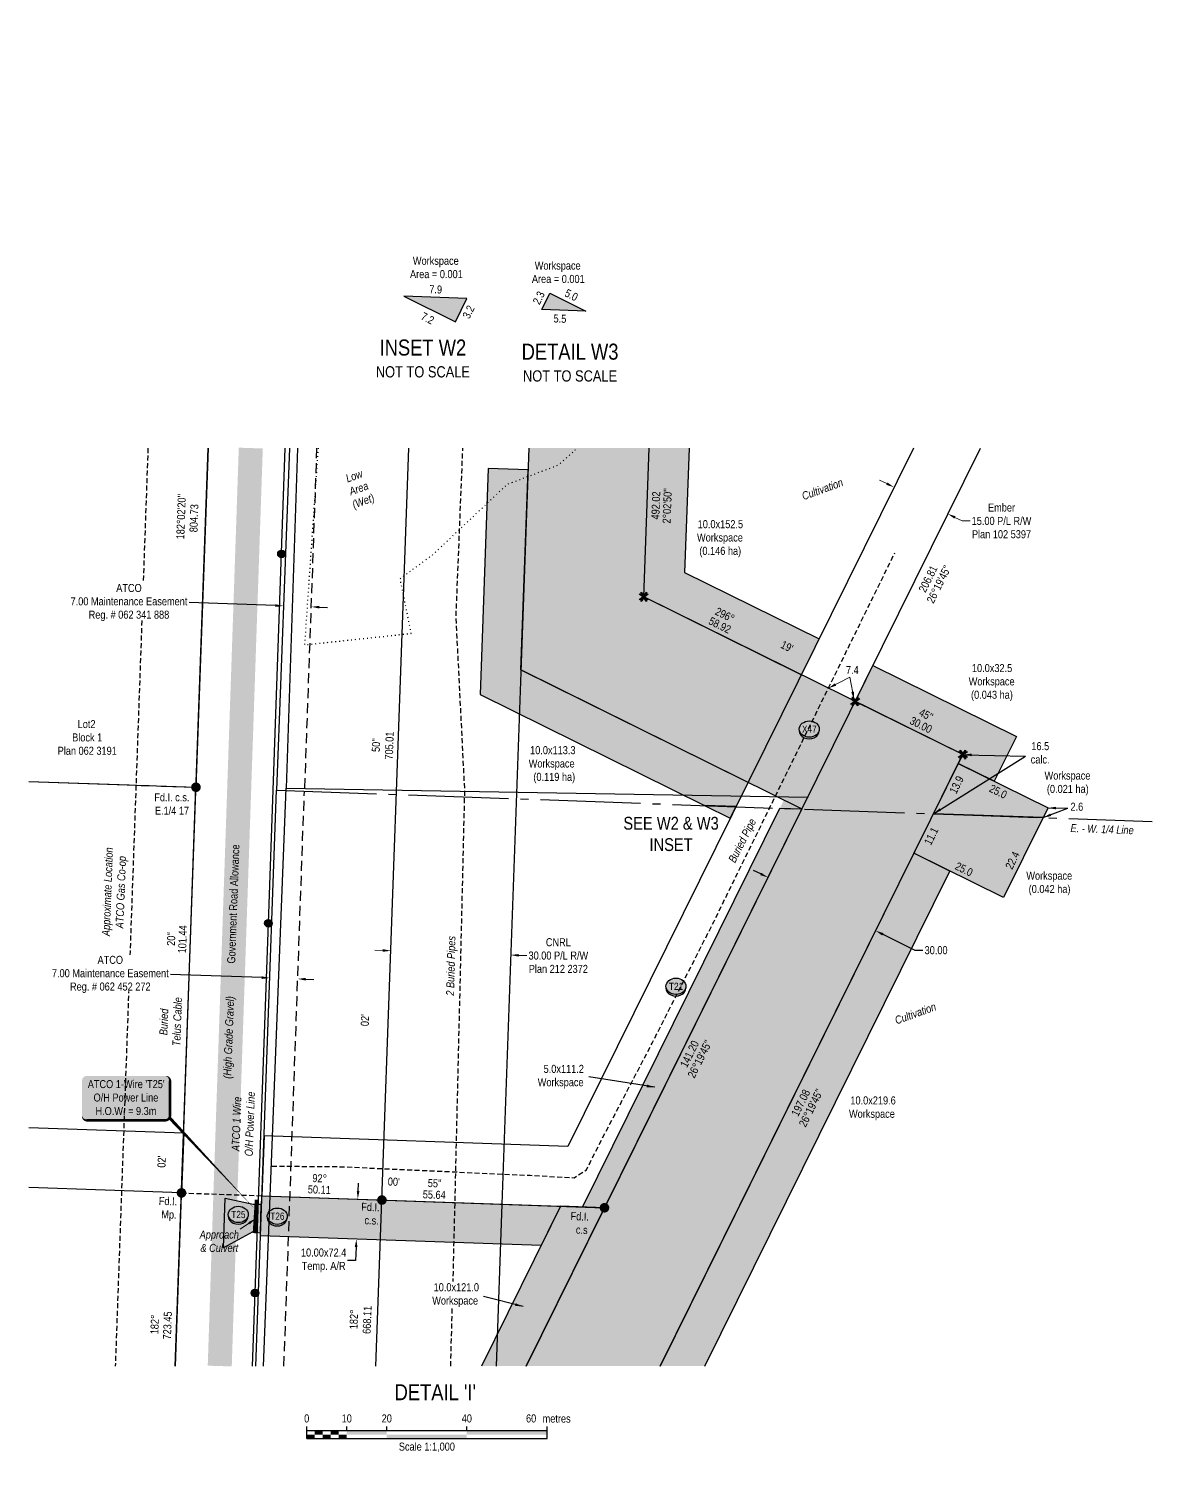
# Model space of a CAD drawing. Extents: x 338216 to 346362, y 6125251 to 6136161.
# Drawn here: x 338216 to 339618, y 6131827 to 6133635 of the extents above; entities that cross this region are included whole.
import ezdxf
from ezdxf.enums import TextEntityAlignment as Align

# ---------------------------------------------------------------- set-up
doc = ezdxf.new("R2010")
doc.units = 0
doc.header["$LTSCALE"] = 5
doc.header["$PDSIZE"] = 0.5
for name, pattern in [('foc-FLOWLINE', [3.75, 2.5, -1.25]), ('foc-QUARTERLINE', [33, 25, -3, 2, -3]), ('foc-TIELINE', [1.875, 1.25, -0.625]), ('foc-TOPO', [1, 0.2, -0.8]), ('POWERLINE5', [7.8, 2.4, -0.6, 0.6, -0.6, 0.6, -0.6, 2.4]), ('UG_PIPE', [1.875, 1.25, -0.625])]:
    doc.linetypes.add(name, pattern=pattern)
doc.layers.get('Defpoints').update_dxf_attribs({"color": 9})
for name, color, linetype in [('AS-FENCE', 48, 'foc-FENCE'), ('AS-PIPE-UG', 44, 'UG_PIPE'), ('AS-PIPE-UG-T', 44, 'Continuous'), ('AS-POWER', 104, 'foc-POWER'), ('AS-POWER-EXISTING', 72, 'POWERLINE5'), ('AS-POWER-EXISTING-PP', 72, 'Continuous'), ('AS-POWER-T', 104, 'Continuous'), ('AS-ROADS', 254, 'Continuous'), ('AS-TELUS', 224, 'foc-TEL'), ('C-RW', 13, 'Continuous'), ('DETAIL-T', 7, 'Continuous'), ('F-EZE', 190, 'foc-FLOWLINE'), ('F-RW', 190, 'Continuous'), ('F-WS-S', 190, 'Continuous'), ('L-BD', 7, 'Continuous'), ('L-BD1', 253, 'Continuous'), ('L-MON', 1, 'Continuous'), ('L-QSEC', 8, 'foc-QUARTERLINE'), ('L-ROAD-T', 7, 'Continuous'), ('L-SEC', 7, 'Continuous'), ('L-SECQ', 8, 'foc-QUARTERLINE'), ('L-TIE', 7, 'foc-TIELINE'), ('L-TITLEDB', 4, 'Continuous'), ('P-CROSSINGS', 250, 'Continuous'), ('P-PROPOSED', 10, 'Continuous'), ('P-PROPOSED-H', 21, 'Continuous'), ('P-TEMP-BLUE', 146, 'Continuous'), ('P-TEMP-BLUE-T', 146, 'Continuous'), ('P-TXT', 4, 'Continuous'), ('T-LOW-AREA', 48, 'foc-TOPO')]:
    doc.layers.add(name, color=color, linetype=linetype)
for name, color, linetype, lineweight in [('AS-GENERAL', 48, 'Continuous', 18), ('C-RW-T', 13, 'Continuous', 9), ('F-RW-T', 190, 'Continuous', 9), ('T-TEXT', 48, 'Continuous', 18), ('T-TIE-T', 201, 'Continuous', 18)]:
    doc.layers.add(name, color=color, linetype=linetype, lineweight=lineweight)
doc.layers.add('P-TEMP-BLUE-H', color=7, linetype='Continuous', true_color=0x99e6ff)
doc.styles.add('80', font='ARIALN.TTF', dxfattribs={"height": 10})
doc.styles.add('80CG', font='ARIALN.TTF', dxfattribs={"height": 10})
doc.styles.add('80L', font='ARIALN.TTF', dxfattribs={"height": 10})
doc.styles.add('80LS', font='ARIALNI.TTF', dxfattribs={"height": 10})
doc.styles.add('Crossing', font='ARIALN.TTF', dxfattribs={"height": 10})
doc.styles.add('foc-LtypeFont', font='ARIALN.TTF', dxfattribs={"height": 7.35})
doc.styles.add('TXT', font='ARIALN.TTF', dxfattribs={"height": 0.2})
doc.linetypes.add('foc-FENCE', pattern='A,10,-1,["X",foc-LtypeFont,S=0.2,R=0,X=-0.625,Y=-0.75],-1.24', length=12.24)
doc.linetypes.add('foc-POWER', pattern='A,6,-1,["P",foc-LtypeFont,S=0.2,R=0,X=-0.625,Y=-0.75],-1.24,4', length=12.24)
doc.linetypes.add('foc-TEL', pattern='A,2,-1,["T",foc-LtypeFont,S=0.2,R=0,X=-0.425,Y=-0.75],-1.24,8', length=12.24)
doc.dimstyles.new('Compass 5 000', dxfattribs={"dimscale": 5, "dimtxt": 9, "dimasz": 2, "dimexe": 0.2, "dimexo": 0.0625, "dimgap": 0.5, "dimtad": 0, "dimtih": 1, "dimtoh": 1, "dimzin": 0, "dimdsep": 46, "dimtxsty": '80CG', "dimcen": 0.1, "dimse1": 1, "dimse2": 1, "dimclrd": 256, "dimclrt": 256, "dimaunit": 1, "dimadec": 4, "dimazin": 0, "dimtfac": 0.06, "dimtofl": 0, "dimtmove": 0, "dimatfit": 1, "dimfxl": 0.2, "dimtolj": 1, "dimtzin": 0, "dimlwd": -1, "dimarcsym": 0})

# ---------------------------------------------------------------- blocks, each defined once
blk = doc.blocks.new('POWERPOLE')
h = blk.add_hatch(color=255)
edge = h.paths.add_edge_path()
edge.add_arc((0, 0), 0.96, 0, 360)
at = {"linetype": 'Continuous'}
for p, q in [((0.68, -0.68), (-0.68, 0.68)), ((-0.68, -0.68), (0.68, 0.68))]:
    blk.add_line(p, q, dxfattribs=at)
blk.add_circle((0, 0), 0.96, dxfattribs=at)
blk = doc.blocks.new('*D281')
at = {"layer": 'Defpoints', "color": 0, "transparency": 16777216}
for p in [(339363.1, 6133029.5), (339269.5, 6133009.4), (339336.7, 6132976.1)]:
    blk.add_point(p, dxfattribs=at)
at = {"layer": 'F-RW-T', "transparency": 16777216}
for p, q in [((339287, 6133067.3), (339278, 6133071.7)), ((339372.1, 6133025.1), (339381.1, 6133020.7)), ((339381.1, 6133020.7), (339391.1, 6133020.7))]:
    blk.add_line(p, q, dxfattribs=at)
for points in [[(339287.7, 6133068.8), (339286.2, 6133065.8), (339295.9, 6133062.8)], [(339372.8, 6133026.6), (339371.4, 6133023.6), (339363.1, 6133029.5)]]:
    blk.add_solid(points, dxfattribs=at)
at = {"layer": 'F-RW-T', "transparency": 16777216, "insert": (339430.2, 6133020.7), "char_height": 10, "attachment_point": 5, "style": '80CG'}
blk.add_mtext('\\A1;Ember\\P15.00 P/L R/W\\PPlan 102 5397', dxfattribs=at)
blk = doc.blocks.new('xing2')
h = blk.add_hatch(color=50)
h.dxf.hatch_style = 1
edge = h.paths.add_edge_path()
edge.add_ellipse((0, 0), major_axis=(-12.5, 0), ratio=0.816297, start_angle=0, end_angle=360)
h = blk.add_hatch(color=250)
h.dxf.hatch_style = 1
edge = h.paths.add_edge_path()
edge.add_ellipse((0, -2), major_axis=(-12.5, 0), ratio=0.816297, start_angle=0, end_angle=180)
edge.add_line((12.5, -2), (12.5, 0))
edge.add_ellipse((0, 0), major_axis=(-12.5, 0), ratio=0.816297, start_angle=0, end_angle=180, ccw=False)
edge.add_line((-12.5, 0), (-12.5, -2))
at = {"color": 250}
blk.add_ellipse((0, 0), major_axis=(-12.5, 0), ratio=0.816297, dxfattribs=at)
blk.add_ellipse((0, -2), major_axis=(-12.5, 0), ratio=0.816297, start_param=0, end_param=3.141593, dxfattribs=at)
at = {"color": 250, "style": 'Crossing'}
blk.add_attdef('CROSSING', text='', height=9, dxfattribs=at).set_placement((0.1, 0), align=Align.MIDDLE_CENTER)
at = {"color": 250, "style": 'Crossing', "flags": 1}
for tag, p in [('OWNER', (0.1, -12.5)), ('DESCRIPTION', (0.1, -25.8)), ('LOCATION', (0.1, -39.3)), ('DWG_REF', (0.1, -52.8))]:
    blk.add_attdef(tag, text='', height=9, dxfattribs=at).set_placement(p, align=Align.MIDDLE_CENTER)
blk = doc.blocks.new('*U254')
at = {"color": 0}
for p, q in [((-150, 0), (-150, 15)), ((-150, 10), (150.2, 10)), ((-150, 0), (150.2, 0)), ((-100, 10), (-100, 15)), ((-50, 10), (-50, 15)), ((50, 10), (50, 15)), ((150.2, 0), (150.2, 15))]:
    blk.add_line(p, q, dxfattribs=at)
for points in [[(-150, 5), (-140, 5), (-150, 0), (-140, 0)], [(-140, 10), (-130, 10), (-140, 5), (-130, 5)], [(-130, 5), (-120, 5), (-130, 0), (-120, 0)], [(-120, 10), (-110, 10), (-120, 5), (-110, 5)], [(-110, 5), (-100, 5), (-110, 0), (-100, 0)], [(-100, 10), (-50, 10), (-100, 5), (-50, 5)], [(-50, 5), (50, 5), (-50, 0), (50, 0)], [(50, 10), (150.2, 10), (50, 5), (150.2, 5)]]:
    blk.add_solid(points, dxfattribs=at)
at = {"color": 0, "style": '80'}
blk.add_text('metres', height=10, dxfattribs=at).set_placement((162.2, 20), align=Align.CENTER)
at = {"color": 0, "char_height": 10, "style": '80'}
for s, insert, attachment_point in [('0', (-150, 30.2), 2), ('10', (-100, 30.2), 2), ('20', (-50, 30.2), 2), ('40', (50, 30.2), 2), ('60', (136.7, 30.2), 3), ('Scale 1:1,000', (0.1, -5), 2)]:
    blk.add_mtext(s, dxfattribs=dict(at, insert=insert, attachment_point=attachment_point))
blk = doc.blocks.new('Well_proximity')
h = blk.add_hatch(color=191)
h.dxf.hatch_style = 1
edge = h.paths.add_edge_path()
edge.add_ellipse((0, 0), major_axis=(-12.5, 0), ratio=0.816297, start_angle=0, end_angle=360)
h = blk.add_hatch(color=250)
h.dxf.hatch_style = 1
edge = h.paths.add_edge_path()
edge.add_ellipse((0, -2), major_axis=(-12.5, 0), ratio=0.816297, start_angle=0, end_angle=180)
edge.add_line((12.5, -2), (12.5, 0))
edge.add_ellipse((0, 0), major_axis=(-12.5, 0), ratio=0.816297, start_angle=0, end_angle=180, ccw=False)
edge.add_line((-12.5, 0), (-12.5, -2))
at = {"color": 250}
blk.add_ellipse((0, 0), major_axis=(-12.5, 0), ratio=0.816297, dxfattribs=at)
blk.add_ellipse((0, -2), major_axis=(-12.5, 0), ratio=0.816297, start_param=0, end_param=3.141593, dxfattribs=at)
at = {"color": 250, "style": '80L'}
blk.add_attdef('CROSSING', text='', height=9, dxfattribs=at).set_placement((0.1, 0), align=Align.MIDDLE_CENTER)
blk = doc.blocks.new('*D282')
at = {"layer": 'Defpoints', "color": 0, "transparency": 16777216}
for p in [(338519.8, 6132546), (338554.8, 6132544.8), (338516.4, 6132449.9)]:
    blk.add_point(p, dxfattribs=at)
at = {"layer": 'F-WS-S', "transparency": 16777216}
for p, q in [((338506.4, 6132450.3), (338392.5, 6132454.3)), ((338561.3, 6132448.3), (338571.3, 6132448))]:
    blk.add_line(p, q, dxfattribs=at)
for points in [[(338506.5, 6132451.9), (338506.3, 6132448.6), (338516.4, 6132449.9)], [(338561.4, 6132450), (338561.3, 6132446.6), (338551.4, 6132448.7)]]:
    blk.add_solid(points, dxfattribs=at)
at = {"layer": 'F-WS-S', "transparency": 16777216, "insert": (338317.3, 6132454.3), "char_height": 10, "attachment_point": 5, "style": '80CG', "bg_fill": 3, "box_fill_scale": 1.1, "bg_fill_color": 256, "bg_fill_true_color": 13158600, "bg_fill_transparency": 0}
blk.add_mtext('\\A1;ATCO\\P7.00 Maintenance Easement\\PReg. # 062 452 272', dxfattribs=at)
blk = doc.blocks.new('*D283')
at = {"layer": 'Defpoints', "color": 0, "transparency": 16777216}
for p in [(338533.5, 6132914.6), (338494.9, 6131827.8), (338529.8, 6131826.5)]:
    blk.add_point(p, dxfattribs=at)
at = {"layer": 'F-WS-S', "transparency": 16777216}
for p, q in [((338523.5, 6132915), (338415.8, 6132918.8)), ((338578.5, 6132913), (338588.5, 6132912.6))]:
    blk.add_line(p, q, dxfattribs=at)
for points in [[(338523.6, 6132916.6), (338523.5, 6132913.3), (338533.5, 6132914.6)], [(338578.5, 6132914.7), (338578.4, 6132911.3), (338568.5, 6132913.4)]]:
    blk.add_solid(points, dxfattribs=at)
at = {"layer": 'F-WS-S', "transparency": 16777216, "insert": (338340.6, 6132918.8), "char_height": 10, "attachment_point": 5, "style": '80CG', "bg_fill": 3, "box_fill_scale": 1.1, "bg_fill_color": 256, "bg_fill_true_color": 13158600, "bg_fill_transparency": 0}
blk.add_mtext('\\A1;ATCO\\P7.00 Maintenance Easement\\PReg. # 062 341 888', dxfattribs=at)
blk = doc.blocks.new('*D284')
at = {"layer": 'C-RW-T', "transparency": 16777216}
for p, q in [((338657.5, 6132484.2), (338647.5, 6132484.6)), ((338827.3, 6132478.1), (338837.3, 6132477.8))]:
    blk.add_line(p, q, dxfattribs=at)
for points in [[(338657.6, 6132485.9), (338657.4, 6132482.5), (338667.5, 6132483.9)], [(338827.4, 6132479.8), (338827.2, 6132476.5), (338817.3, 6132478.5)]]:
    blk.add_solid(points, dxfattribs=at)
at = {"layer": 'Defpoints', "color": 0, "transparency": 16777216}
for p in [(338817.3, 6132478.5), (338666.7, 6132461.7), (338816.5, 6132456.3)]:
    blk.add_point(p, dxfattribs=at)
at = {"layer": 'C-RW-T', "transparency": 16777216, "insert": (338876.8, 6132477.8), "char_height": 10, "attachment_point": 5, "style": '80CG'}
blk.add_mtext('\\A1;CNRL\\P30.00 P/L R/W\\PPlan 212 2372', dxfattribs=at)
blk = doc.blocks.new('*D285')
at = {"layer": 'Defpoints', "color": 0, "transparency": 16777216}
for p in [(338626.4, 6132173.7), (338712.7, 6132170.6), (338710.9, 6132120.7)]:
    blk.add_point(p, dxfattribs=at)
at = {"layer": 'P-TEMP-BLUE-T', "transparency": 16777216}
for p, q in [((338626.7, 6132183.7), (338627.1, 6132193.7)), ((338623.7, 6132097.1), (338613.7, 6132097.1)), ((338624.3, 6132113.7), (338623.7, 6132097.1))]:
    blk.add_line(p, q, dxfattribs=at)
for points in [[(338625.1, 6132183.7), (338628.4, 6132183.6), (338626.4, 6132173.7)], [(338622.6, 6132113.8), (338625.9, 6132113.7), (338624.6, 6132123.7)]]:
    blk.add_solid(points, dxfattribs=at)
at = {"layer": 'P-TEMP-BLUE-T', "transparency": 16777216, "insert": (338583.7, 6132097.1), "char_height": 10, "attachment_point": 5, "style": '80CG'}
blk.add_mtext('\\A1;10.00x72.4 \\PTemp. A/R', dxfattribs=at)
blk = doc.blocks.new('*U136')
h = blk.add_hatch(color=255)
edge = h.paths.add_edge_path()
edge.add_line((-49, -28.5), (49, -28.5))
edge.add_arc((49, -22.5), 6, 270, 360)
edge.add_line((55, -22.5), (55, 21))
edge.add_arc((49, 21), 6, 0, 90)
edge.add_line((49, 27), (-49, 27))
edge.add_arc((-49, 21), 6, 90, 180)
edge.add_line((-55, 21), (-55, -22.5))
edge.add_arc((-49, -22.5), 6, 180, 270)
at = {"color": 104, "flags": 128}
blk.add_lwpolyline([(-49, -28.5, 3, 3, 0), (49, -28.5, 3, 3, 0.414214), (55, -22.5, 3, 3, 0), (55, 21, 3, 0, 0.414214), (49, 27, 0, 0, 0), (-49, 27, 0, 0, 0.414214), (-55, 21, 0, 0, 0), (-55, -22.5, 0, 3, 0.414214)], format="xyseb", close=True, dxfattribs=at)
at = {"color": 104, "style": '80'}
blk.add_attdef('ENTER_TEXT_001', (-26.8, -4.9), '', height=10, dxfattribs=at)
blk = doc.blocks.new('fdia')
at = {"color": 255, "const_width": 1}
blk.add_lwpolyline([(-0.5, 0, 1), (0.5, 0, 1)], format="xyb", close=True, dxfattribs=at)
blk = doc.blocks.new('Fdiaa')
blk.add_blockref('fdia', (0, 0))
blk = doc.blocks.new('fdib')
at = {"color": 1, "const_width": 1.6}
blk.add_lwpolyline([(-0.4, 0, 1), (0.4, 0, 1)], format="xyb", close=True, dxfattribs=at)
at = {"color": 1}
blk.add_circle((0, 0), 0.8, dxfattribs=at)
blk = doc.blocks.new('Fdibb')
blk.add_blockref('fdib', (0, 0))
blk = doc.blocks.new('fdicc')
for name in ['Fdibb', 'Fdiaa']:
    blk.add_blockref(name, (0, 0))
blk = doc.blocks.new('FDI')
blk.add_blockref('fdicc', (0, 0))
blk = doc.blocks.new('TEMP')
h = blk.add_hatch(color=255)
h.dxf.hatch_style = 1
h.paths.add_polyline_path([(0, 0.25), (-0.67, 1.15), (-0.67, 0.67), (-1.15, 0.67), (-0.25, 0), (-1.15, -0.67), (-0.67, -0.67), (-0.67, -1.15), (0, -0.25), (0.67, -1.15), (0.67, -0.67), (1.15, -0.67), (0.25, 0), (1.15, 0.67), (0.67, 0.67), (0.67, 1.15)])
h.paths.add_polyline_path([(0.57, 0.85), (0.57, 0.57), (0.85, 0.57), (0.08, 0), (0.85, -0.57), (0.57, -0.57), (0.57, -0.85), (0, -0.08), (-0.57, -0.85), (-0.57, -0.57), (-0.85, -0.57), (-0.08, 0), (-0.85, 0.57), (-0.57, 0.57), (-0.57, 0.85), (0, 0.08)], flags=16)
h = blk.add_hatch(color=1)
h.dxf.hatch_style = 1
h.paths.add_polyline_path([(0, 0.08), (-0.57, 0.85), (-0.57, 0.57), (-0.85, 0.57), (-0.08, 0), (-0.85, -0.57), (-0.57, -0.57), (-0.57, -0.85), (0, -0.08), (0.57, -0.85), (0.57, -0.57), (0.85, -0.57), (0.08, 0), (0.85, 0.57), (0.57, 0.57), (0.57, 0.85)])
at = {"color": 1}
for p, q in [((-0.08, 0), (0.08, 0)), ((0, 0.08), (0, -0.08))]:
    blk.add_line(p, q, dxfattribs=at)
at = {"color": 255, "flags": 128}
blk.add_lwpolyline([(-0.25, 0), (-1.15, 0.67), (-0.67, 0.67), (-0.67, 1.15), (0, 0.25), (0.67, 1.15), (0.67, 0.67), (1.15, 0.67), (0.25, 0), (1.15, -0.67), (0.67, -0.67), (0.67, -1.15), (0, -0.25), (-0.67, -1.15), (-0.67, -0.67), (-1.15, -0.67)], close=True, dxfattribs=at)
at = {"color": 1, "flags": 128}
blk.add_lwpolyline([(-0.08, 0), (-0.85, 0.57), (-0.57, 0.57), (-0.57, 0.85), (0, 0.08), (0.57, 0.85), (0.57, 0.57), (0.85, 0.57), (0.08, 0), (0.85, -0.57), (0.57, -0.57), (0.57, -0.85), (0, -0.08), (-0.57, -0.85), (-0.57, -0.57), (-0.85, -0.57)], close=True, dxfattribs=at)
blk = doc.blocks.new('*D297')
at = {"layer": 'Defpoints', "color": 0, "transparency": 16777216}
for p in [(339106.2, 6132509.9), (339273, 6132508.9), (339240.6, 6132443.4)]:
    blk.add_point(p, dxfattribs=at)
at = {"layer": 'P-TXT', "transparency": 16777216}
for p, q in [((339129.6, 6132579.8), (339120.6, 6132584.2)), ((339281.9, 6132504.4), (339322.1, 6132484.5)), ((339322.1, 6132484.5), (339332.1, 6132484.5))]:
    blk.add_line(p, q, dxfattribs=at)
for points in [[(339130.3, 6132581.3), (339128.9, 6132578.3), (339138.6, 6132575.4)], [(339282.7, 6132505.9), (339281.2, 6132502.9), (339273, 6132508.9)]]:
    blk.add_solid(points, dxfattribs=at)
at = {"layer": 'P-TXT', "transparency": 16777216, "insert": (339348.5, 6132484.5), "char_height": 10, "attachment_point": 5, "style": '80CG'}
blk.add_mtext('\\A1;30.00', dxfattribs=at)
blk = doc.blocks.new('*D300')
at = {"layer": 'Defpoints', "color": 0, "transparency": 16777216}
for p in [(338597, 6134803.4), (338529.2, 6132897.9), (338564.1, 6132896.7)]:
    blk.add_point(p, dxfattribs=at)
at = {"layer": 'F-WS-S', "transparency": 16777216}
for p, q in [((338587, 6134803.7), (338577, 6134804.1)), ((338641.9, 6134801.8), (338651.9, 6134801.4))]:
    blk.add_line(p, q, dxfattribs=at)
for points in [[(338587, 6134805.4), (338586.9, 6134802), (338597, 6134803.4)], [(338642, 6134803.4), (338641.9, 6134800.1), (338631.9, 6134802.1)]]:
    blk.add_solid(points, dxfattribs=at)
at = {"layer": 'F-WS-S', "transparency": 16777216, "insert": (338727.1, 6134801.4), "char_height": 10, "attachment_point": 5, "style": '80CG'}
blk.add_mtext('\\A1;ATCO\\P7.00 Maintenance Easement\\PReg. # 062 341 888', dxfattribs=at)

msp = doc.modelspace()

# ---------------------------------------------------------------- hatches: boundary and pattern name
at = {"layer": 'AS-ROADS'}
h = msp.add_hatch(color=256, dxfattribs=at)
h.dxf.hatch_style = 1
h.paths.add_polyline_path([(338460.879, 6132174.974), (338495.703, 6132167.388), (338505.136, 6132167.403), (338504.516, 6132131.231), (338495.333, 6132132.935), (338458.834, 6132112.824)])
at = {"layer": 'P-PROPOSED-H'}
h = msp.add_hatch(color=256, dxfattribs=at)
h.dxf.hatch_style = 1
h.paths.add_polyline_path([(338839.98, 6133111.694), (338830.089, 6132834.545), (339180.903, 6132660.941), (338836.576, 6131965.136), (339003.901, 6131965.136), (339381.827, 6132728.836), (338983.415, 6132925.995), (338990.042, 6133111.694)])
at = {"layer": 'P-TEMP-BLUE-H'}
h = msp.add_hatch(color=256, dxfattribs=at)
h.dxf.hatch_style = 1
h.paths.add_polyline_path([(338683.954, 6133301.389), (338748.283, 6133269.556), (338762.635, 6133298.558)])
h = msp.add_hatch(color=256, dxfattribs=at)
h.dxf.hatch_style = 1
h.paths.add_polyline_path([(338856.261, 6133284.796), (338866.255, 6133304.991), (338911.048, 6133282.825)])
h = msp.add_hatch(color=256, dxfattribs=at)
h.dxf.hatch_style = 1
h.paths.add_polyline_path([(339040.058, 6133111.694), (338990.038, 6133111.694), (338983.415, 6132925.995), (339180.212, 6132828.607), (339202.384, 6132873.411), (339034.523, 6132956.478)])
h = msp.add_hatch(color=256, dxfattribs=at)
h.dxf.hatch_style = 1
h.paths.add_polyline_path([(339098.704, 6132663.899), (339113.698, 6132694.198), (338830.089, 6132834.545), (338839.003, 6133084.331), (338789.046, 6133086.113), (338778.981, 6132804.061), (339059.355, 6132665.315)])
h = msp.add_hatch(color=256, dxfattribs=at)
h.dxf.hatch_style = 1
h.paths.add_polyline_path([(339376.284, 6132717.636), (339421.087, 6132695.464), (339448.802, 6132751.468), (339269.589, 6132840.154), (339247.417, 6132795.35), (339381.827, 6132728.836)])
h = msp.add_hatch(color=256, dxfattribs=at)
h.dxf.hatch_style = 1
h.paths.add_polyline_path([(339345.3, 6132655.025), (339376.284, 6132717.636), (339488.292, 6132662.207), (339482.298, 6132650.094)])
h = msp.add_hatch(color=256, dxfattribs=at)
h.dxf.hatch_style = 1
h.paths.add_polyline_path([(339153.503, 6132661.927), (339180.903, 6132660.941), (338934.407, 6132162.829), (338906.996, 6132163.793)])
h = msp.add_hatch(color=256, dxfattribs=at)
h.dxf.hatch_style = 1
h.paths.add_polyline_path([(339059.355, 6132665.315), (339091.527, 6132649.395), (339098.704, 6132663.899)])
h = msp.add_hatch(color=256, dxfattribs=at)
h.dxf.hatch_style = 1
h.paths.add_polyline_path([(339153.503, 6132661.927), (339158.501, 6132672.026), (339180.903, 6132660.941)])
h = msp.add_hatch(color=256, dxfattribs=at)
h.dxf.hatch_style = 1
h.paths.add_polyline_path([(339482.298, 6132650.094), (339432.864, 6132550.199), (339320.856, 6132605.627), (339345.3, 6132655.025)])
h = msp.add_hatch(color=256, dxfattribs=at)
h.dxf.hatch_style = 1
h.paths.add_polyline_path([(339003.901, 6131965.136), (339059.676, 6131965.136), (339365.659, 6132583.456), (339320.856, 6132605.627)])
h = msp.add_hatch(color=256, dxfattribs=at)
h.dxf.hatch_style = 1
h.paths.add_polyline_path([(338506.697, 6132177.879), (338879.598, 6132164.757), (338855.274, 6132115.604), (338504.918, 6132127.932)])
h = msp.add_hatch(color=256, dxfattribs=at)
h.dxf.hatch_style = 1
h.paths.add_polyline_path([(338780.813, 6131965.136), (338836.576, 6131965.136), (338934.407, 6132162.829), (338879.598, 6132164.757)])

# ---------------------------------------------------------------- linework, layer by layer
at = {"layer": 'AS-FENCE', "flags": 128}
for points in [[(338550.915, 6133111.694), (338536.894, 6132687.103)], [(338508.787, 6131965.136), (338536.894, 6132687.103)]]:
    msp.add_lwpolyline(points, dxfattribs=at)
at = {"layer": 'AS-GENERAL', "const_width": 4.998, "flags": 128}
msp.add_lwpolyline([(338500.257, 6132172.837), (338497.613, 6132131.101)], dxfattribs=at)
at = {"layer": 'AS-PIPE-UG', "flags": 128}
for points in [[(338364.329, 6133111.694), (338323.53, 6131965.136)], [(338742.349, 6131965.136), (338745.703, 6132082.092), (338760.01, 6132683.234), (338749.117, 6132901.121), (338757.501, 6133111.694)], [(338519.178, 6132214.912), (338604.459, 6132214.172), (338841.517, 6132203.37), (338896.37, 6132200.321), (338911.927, 6132210.233), (338927.523, 6132241.346), (338993.973, 6132368.474), (339070.927, 6132520.115), (339297.019, 6132980.949)]]:
    msp.add_lwpolyline(points, dxfattribs=at)
at = {"layer": 'AS-ROADS', "const_width": 29.987, "flags": 128}
msp.add_lwpolyline([(338492.736, 6133111.694), (338461.441, 6132192.027), (338453.973, 6131965.136)], dxfattribs=at)
at = {"layer": 'AS-ROADS', "flags": 128}
msp.add_lwpolyline([(338460.879, 6132174.974), (338495.703, 6132167.388), (338505.136, 6132167.403), (338504.516, 6132131.231), (338495.333, 6132132.935), (338458.834, 6132112.824)], close=True, dxfattribs=at)
at = {"layer": 'AS-TELUS', "flags": 128}
msp.add_lwpolyline([(338398.481, 6131965.136), (338439.318, 6133111.694)], dxfattribs=at)
at = {"layer": 'C-RW', "flags": 128}
for points in [[(338648.957, 6131965.136), (338656.35, 6132172.514), (338689.948, 6133111.694)], [(338839.928, 6133111.694), (338806.188, 6132167.173), (338798.986, 6131965.136)]]:
    msp.add_lwpolyline(points, dxfattribs=at)
at = {"layer": 'F-EZE'}
msp.add_line((338574.955, 6133111.694), (338559.708, 6132683.239), dxfattribs=at)
at = {"layer": 'F-EZE', "flags": 128}
msp.add_lwpolyline([(338534.124, 6131965.136), (338559.708, 6132683.233)], dxfattribs=at)
at = {"layer": 'F-RW', "flags": 128}
for points in [[(339320.319, 6133111.694), (338888.68, 6132239.451), (338509.366, 6132252.798), (338509.366, 6132252.798), (338506.697, 6132177.879), (338934.407, 6132162.829), (339403.963, 6133111.694)], [(338215.731, 6132263.223), (338408.927, 6132256.377), (338406.203, 6132181.415), (338215.731, 6132188.292)]]:
    msp.add_lwpolyline(points, dxfattribs=at)
at = {"layer": 'L-QSEC', "flags": 128}
msp.add_lwpolyline([(338524.745, 6132684.442), (339618.181, 6132645.093)], dxfattribs=at)
at = {"layer": 'L-SEC'}
for p, q in [((338439.343, 6133111.694), (338424.269, 6132688.058)), ((338540.968, 6133111.694), (338524.745, 6132684.442))]:
    msp.add_line(p, q, dxfattribs=at)
at = {"layer": 'L-SEC', "flags": 128}
for points in [[(338398.513, 6131965.136), (338424.269, 6132688.058)], [(338499.118, 6131965.136), (338524.746, 6132684.479)]]:
    msp.add_lwpolyline(points, dxfattribs=at)
at = {"layer": 'L-SECQ'}
msp.add_line((338215.731, 6132695.312), (338424.269, 6132688.058), dxfattribs=at)
at = {"layer": 'L-TIE'}
msp.add_line((338406.203, 6132181.415), (338506.697, 6132177.879), dxfattribs=at)
at = {"layer": 'L-TITLEDB', "flags": 128}
msp.add_lwpolyline([(338215.731, 6132695.312), (338424.269, 6132688.058)], dxfattribs=at)
at = {"layer": 'P-CROSSINGS', "color": 104, "flags": 128}
msp.add_lwpolyline([(338501.291, 6132157.472, 0, 3.998, 0), (338390.776, 6132275.76, 1.999, 1.999, 0)], format="xyseb", dxfattribs=at)
at = {"layer": 'P-PROPOSED', "flags": 128}
msp.add_lwpolyline([(339003.901, 6131965.136), (339381.827, 6132728.836), (338983.415, 6132925.995), (338990.042, 6133111.694)], dxfattribs=at)
at = {"layer": 'P-TEMP-BLUE', "flags": 128}
for points in [[(338683.954, 6133301.389), (338748.283, 6133269.556), (338762.635, 6133298.558)], [(338856.261, 6133284.796), (338866.255, 6133304.991), (338911.048, 6133282.825)], [(339376.284, 6132717.636), (339381.827, 6132728.836), (339247.417, 6132795.35), (339269.589, 6132840.154), (339448.802, 6132751.468), (339421.087, 6132695.464)], [(339345.3, 6132655.025), (339376.284, 6132717.636), (339488.292, 6132662.207), (339482.298, 6132650.094)], [(339059.355, 6132665.315), (339091.527, 6132649.395), (339098.704, 6132663.899)], [(339482.298, 6132650.094), (339432.864, 6132550.199), (339320.856, 6132605.627), (339345.3, 6132655.025)], [(338506.697, 6132177.879), (338879.598, 6132164.757), (338855.274, 6132115.604), (338504.918, 6132127.932)]]:
    msp.add_lwpolyline(points, close=True, dxfattribs=at)
for points in [[(339040.058, 6133111.694), (339034.523, 6132956.478), (339202.384, 6132873.411), (339180.212, 6132828.607), (338983.415, 6132925.995), (338990.038, 6133111.694)], [(339059.676, 6131965.136), (339365.659, 6132583.456), (339320.856, 6132605.627), (339003.901, 6131965.136)], [(338836.576, 6131965.136), (338934.407, 6132162.829), (338879.598, 6132164.757), (338780.813, 6131965.136)]]:
    msp.add_lwpolyline(points, dxfattribs=at)
at = {"layer": 'T-LOW-AREA', "flags": 128}
msp.add_lwpolyline([(338576.766, 6133111.694), (338559.809, 6132865.924), (338693.125, 6132880.241), (338679.288, 6132948.576), (338720.134, 6132978.599), (338813.098, 6133066.565), (338877.234, 6133090.715), (338900.321, 6133111.694)], dxfattribs=at)

# ---------------------------------------------------------------- block references
at = {"layer": 'AS-POWER-EXISTING', "xscale": 4.997801341758032, "yscale": 4.997801341758032, "zscale": 24.9945027499997}
msp.add_blockref('POWERPOLE', (338531.115, 6132979.474), dxfattribs=at)
at = {"layer": 'AS-POWER-EXISTING-PP', "xscale": 4.997801341758032, "yscale": 4.997801341758032, "zscale": 4.997801341758032}
msp.add_blockref('POWERPOLE', (338498.023, 6132056.417), dxfattribs=at)
at = {"layer": 'DETAIL-T', "xscale": 0.9995602683516067, "yscale": 0.9995602683516067, "zscale": 0.9995602683516067}
msp.add_blockref('*U254', (338712.53, 6131874.535), dxfattribs=at)
at = {"layer": 'L-MON'}
for name, p, xscale, yscale, zscale in [('TEMP', (338983.415, 6132925.995), 4.997801341758032, 4.997801341758032, 4.997801341758032), ('TEMP', (339247.417, 6132795.35), 4.997801341758034, 4.997801341758034, 4.997801341758034), ('TEMP', (339381.827, 6132728.836), 4.997801341758032, 4.997801341758032, 4.997801341758032), ('FDI', (338656.483, 6132172.497), 4.997801341758032, 4.997801341758032, 4.997801341758032), ('FDI', (338934.407, 6132162.829), 4.997801341758032, 4.997801341758032, 4.997801341758032)]:
    msp.add_blockref(name, p, dxfattribs=dict(at, xscale=xscale, yscale=yscale, zscale=zscale))
at = {"layer": 'P-CROSSINGS'}
for name, p, xscale, yscale, zscale, values in [('xing2', (339190.16, 6132760.696), 0.9995602683516067, 0.9995602683516067, 0.9995602683516067, {'CROSSING': 'X47'}), ('Well_proximity', (339023.71, 6132439.427), 0.9995958905169131, 0.9995958905169131, 0.9995958905169131, {'CROSSING': 'T21'}), ('Well_proximity', (338477.143, 6132154.464), 0.9993760893765571, 0.9993760893765571, 0.9993760893765571, {'CROSSING': 'T25'}), ('Well_proximity', (338525.847, 6132152.335), 0.9993760893765571, 0.9993760893765571, 0.9993760893765571, {'CROSSING': 'T26'})]:
    msp.add_blockref(name, p, dxfattribs=dict(at, xscale=xscale, yscale=yscale, zscale=zscale)).add_auto_attribs(values)

# ---------------------------------------------------------------- texts
at = {"layer": 'AS-PIPE-UG-T', "char_height": 9.9956, "attachment_point": 1, "style": '80L'}
for s, width, insert, rotation in [('\\pi0.31183;{\\fArial Narrow|b0|i1|c0|p34;Buried Pipe}', 59.03588, (339088.391, 6132597.154), 63.093727), ('\\pi6.5135;{\\fArial Narrow|b0|i1|c0|p34;Approximate Location\\P\\pi16.697;ATCO Gas Co-op}', 123.51053, (338306.503, 6132495.947), 87.962046), ('{\\fArial Narrow|b0|i1|c0|p34;2 Buried Pipes}', 74.56518, (338736.559, 6132427.901), 88.636651)]:
    msp.add_mtext_dynamic_manual_height_columns(s, width=width, gutter_width=49.989, heights=[0], dxfattribs=dict(at, insert=insert, rotation=rotation))
at = {"layer": 'AS-TELUS', "insert": (338377.411, 6132346.622), "char_height": 9.9956, "attachment_point": 1, "rotation": 87.967148, "style": 'TXT'}
msp.add_mtext_dynamic_manual_height_columns('\\pi32.028;{\\fArial Narrow|b0|i1|c0|p34;Buried \\P\\pi18.913;Telus Cable}', width=97.21368, gutter_width=1, heights=[0], dxfattribs=at)
at = {"layer": 'DETAIL-T', "color": 3, "attachment_point": 5, "style": '80CG'}
for s, insert, char_height, width in [('INSET W2\\P{\\H0.7x;NOT TO SCALE}', (338707.653, 6133223.514), 19.99121, 223.75959), ('DETAIL W3\\P{\\H0.7x;NOT TO SCALE}', (338891.424, 6133218.359), 19.99121, 223.75959), ('SEE W2 & W3\\PINSET', (339017.563, 6132629.657), 15.99296, 118.51441), ("DETAIL 'I'", (338723.185, 6131932.458), 19.9912, 223.75959)]:
    msp.add_mtext(s, dxfattribs=dict(at, insert=insert, char_height=char_height, width=width))
at = {"layer": 'L-BD', "style": '80L'}
for s, height, rotation, p in [("26°19'45''", 9.9978, 63.671, (339351.884, 6132941.622)), ('206.81', 9.9978, 63.671, (339338.443, 6132948.274)), ('141.20', 9.9978, 63.671, (339040.571, 6132354.988)), ("26°19'45''", 9.9978, 63.671, (339053.339, 6132348.669)), ('92°', 9.9956, 357.9593, (338578.816, 6132199.682)), ('50.11', 9.9956, 357.9593, (338578.309, 6132185.448)), ("00'", 9.9956, 357.9593, (338671.331, 6132195.421)), ("55''", 9.9956, 358.0077, (338722.339, 6132193.427)), ('55.64', 9.9956, 358.0077, (338721.844, 6132179.192)), ('182°', 9.9956, 87.9596, (338372.716, 6132017.129))]:
    msp.add_text(s, height=height, rotation=rotation, dxfattribs=at).set_placement(p, align=Align.MIDDLE)
at = {"layer": 'L-BD', "char_height": 9.9956, "attachment_point": 2, "style": '80L'}
for s, insert, width, rotation in [("50''\\P705.01", (338644.067, 6132740.897), 26.59567, 87.951149), ("02'", (338630.297, 6132397.382), 43.54605, 87.9583), ('182%%D\\P668.11', (338616.356, 6132023.62), 43.54605, 87.9583)]:
    msp.add_mtext(s, dxfattribs=dict(at, insert=insert, width=width, rotation=rotation))
at = {"layer": 'L-BD1', "style": '80L'}
for s, height, rotation, p in [('492.02', 9.9978, 87.9563, (338998.488, 6133040.008)), ("2°02'50''", 9.9978, 87.9563, (339012.725, 6133039.5)), ('296°', 9.9978, 333.671, (339084.847, 6132903.283)), ('58.92', 9.9978, 333.671, (339078.529, 6132890.514)), ("19'", 9.9978, 333.671, (339162.334, 6132863.933)), ("45''", 9.9956, 333.671, (339335.985, 6132778.71)), ('30.00', 9.9956, 333.671, (339329.668, 6132765.944)), ('197.08', 9.9978, 63.671, (339179.461, 6132293.929)), ("26°19'45''", 9.9978, 63.671, (339192.23, 6132287.61))]:
    msp.add_text(s, height=height, rotation=rotation, dxfattribs=at).set_placement(p, align=Align.MIDDLE)
at = {"layer": 'L-BD1', "insert": (339468.184, 6132744.411), "char_height": 9.9956, "attachment_point": 1, "style": '80L'}
msp.add_mtext_dynamic_manual_height_columns('\\pi-0.70325;16.5\\P\\pi-1.4737;calc.', width=19.1779, gutter_width=50, heights=[0], dxfattribs=at)
at = {"layer": 'L-MON', "char_height": 9.9956, "attachment_point": 1, "rotation": 357.984764, "style": '80L'}
for s, insert in [('\\pi1.071;Fd.I. \\P\\pi4.787;Mp.', (338377.001, 6132176.571)), ('\\pi1.071;Fd.I. \\P\\pi5.6461;c.s.', (338629.831, 6132169.166)), ('\\pi1.071;Fd.I. \\P\\pi8.2916;c.s', (338891.245, 6132157.471))]:
    msp.add_mtext_dynamic_manual_height_columns(s, width=22.04407, gutter_width=50, heights=[0], dxfattribs=dict(at, insert=insert))
at = {"layer": 'L-QSEC', "insert": (339516.574, 6132642.168), "char_height": 9.9956, "attachment_point": 1, "rotation": 357.938987, "style": '80L'}
msp.add_mtext_dynamic_manual_height_columns('{\\fArial Narrow|b0|i1|c0|p34;E. - W. 1/4 Line}', width=78.77667, gutter_width=50, heights=[0], dxfattribs=at)
at = {"layer": 'P-TEMP-BLUE-T', "style": '80L'}
for s, rotation, p in [('7.9', 357.939, (338723.654, 6133309.963)), ('5.0', 333.671, (338893.085, 6133302.866)), ('2.3', 63.671, (338852.299, 6133299.327)), ('7.2', 333.671, (338713.541, 6133273.853)), ('3.2', 63.671, (338764.6, 6133281.709)), ('5.5', 357.939, (338878.836, 6133273.308)), ('13.9', 63.670964, (339374.067, 6132691.162)), ('25.0', 333.671, (339426.066, 6132682.666)), ('11.1', 63.670964, (339342.455, 6132627.047)), ('22.4', 63.670964, (339443.797, 6132596.848)), ('25.0', 333.671, (339383.364, 6132585.698))]:
    msp.add_text(s, height=9.9956, rotation=rotation, dxfattribs=at).set_placement(p, align=Align.MIDDLE)
msp.add_text('2.6', height=9.9956, dxfattribs=at).set_placement((339524.301, 6132663.742), align=Align.MIDDLE)
at = {"layer": 'T-TEXT', "style": '80LS'}
for p in [(339206.538, 6133060.387), (339322.727, 6132405.584)]:
    msp.add_text('Cultivation', height=9.9956, rotation=20, dxfattribs=at).set_placement(p, align=Align.MIDDLE_CENTER)
at = {"layer": 'T-TEXT', "insert": (338620.067, 6133081.596), "char_height": 9.9956, "width": 24.06622, "attachment_point": 2, "rotation": 20, "style": '80LS'}
msp.add_mtext('Low \\PArea\\P(Wet)', dxfattribs=at)
at = {"layer": 'T-TEXT', "insert": (338425.588, 6132134.353), "char_height": 9.9956, "attachment_point": 1, "style": '80L'}
msp.add_mtext_dynamic_manual_height_columns('\\pi3.3094;{\\fArial Narrow|b0|i1|c0|p34;Approach\\P\\pi4.3594;& Culvert}', width=55.3491, gutter_width=49.989, heights=[0], dxfattribs=at)
at = {"layer": 'T-TIE-T', "insert": (339235.984, 6132839.48), "char_height": 9.9956, "attachment_point": 1, "style": '80L'}
msp.add_mtext_dynamic_manual_height_columns('7.4', width=9.9978, gutter_width=50, heights=[0], dxfattribs=at)

# ---------------------------------------------------------------- dimensions: what is measured, and where the dimension line sits
at = {"layer": 'C-RW-T'}
dim = msp.add_linear_dim(base=(338817.31, 6132478.505), p1=(338666.694, 6132461.661), p2=(338816.517, 6132456.309), angle=357.9542, text='CNRL\\P30.00 P/L R/W\\PPlan 212 2372', dimstyle='Compass 5 000', dxfattribs=at)
dim.commit()
dim.dimension.update_dxf_attribs({"geometry": '*D284', "text_midpoint": (338876.768, 6132477.791), "dimtype": 161})
at = {"layer": 'F-RW-T'}
dim = msp.add_linear_dim(base=(339363.145, 6133029.537), p1=(339269.472, 6133009.384), p2=(339336.668, 6132976.094), angle=333.645236, text='Ember\\P15.00 P/L R/W\\PPlan 102 5397', dimstyle='Compass 5 000', dxfattribs=at)
dim.commit()
dim.dimension.update_dxf_attribs({"geometry": '*D281', "text_midpoint": (339430.152, 6133020.658), "dimtype": 161})
at = {"layer": 'P-TXT'}
dim = msp.add_linear_dim(base=(339272.971, 6132508.863), p1=(339106.183, 6132509.949), p2=(339240.593, 6132443.435), angle=333.670964, text='30.00', dimstyle='Compass 5 000', dxfattribs=at)
dim.commit()
dim.dimension.update_dxf_attribs({"geometry": '*D297', "text_midpoint": (339348.469, 6132484.528), "dimtype": 161})

# ---------------------------------------------------------------- leaders
at = {"layer": 'L-BD1'}
for points in [[(339382.841, 6132728.759), (339459.987, 6132726.696)], [(339345.3, 6132655.025), (339459.987, 6132726.696)]]:
    msp.add_leader(points, dimstyle='Compass 5 000', dxfattribs=at)
at = {"layer": 'P-TEMP-BLUE-T'}
for points in [[(339482.298, 6132650.094), (339512.854, 6132661.778)], [(339488.292, 6132662.207), (339512.854, 6132661.778)], [(338997.172, 6132313.476), (338915.034, 6132326.228)], [(338832.812, 6132039.496), (338783.42, 6132052.145)]]:
    msp.add_leader(points, dimstyle='Compass 5 000', dxfattribs=at)
at = {"layer": 'T-TEXT'}
msp.add_leader([(338498.758, 6132149.179), (338479.534, 6132136.112)], dimstyle='Compass 5 000', dxfattribs=at)
at = {"layer": 'T-TIE-T'}
for points in [[(339214.06, 6132811.858), (339240.779, 6132825.483)], [(339246.1, 6132797.317), (339240.779, 6132825.483)]]:
    msp.add_leader(points, dimstyle='Compass 5 000', dxfattribs=at)

# ---------------------------------------------------------------- next in the draw order: texts
at = {"layer": 'L-BD', "insert": (338383.617, 6132016), "char_height": 9.9956, "width": 11.44755, "attachment_point": 2, "rotation": 87.9596, "style": '80L', "bg_fill": 3, "box_fill_scale": 1.2, "bg_fill_color": 256, "bg_fill_transparency": 0}
msp.add_mtext('723.45', dxfattribs=at)
at = {"layer": 'L-MON', "insert": (338371.146, 6132680.509), "char_height": 9.9956, "attachment_point": 1, "style": '80L', "bg_fill": 3, "box_fill_scale": 1.2, "bg_fill_color": 256, "bg_fill_transparency": 0}
msp.add_mtext_dynamic_manual_height_columns('\\pi1.0803;Fd.I. c.s.\\P\\pi1.8507;E.1/4 17 ', width=43.06044, gutter_width=50, heights=[0], dxfattribs=at)
at = {"layer": 'P-TEMP-BLUE-T', "attachment_point": 1, "style": '80L', "bg_fill": 3, "box_fill_scale": 1.2, "bg_fill_color": 256, "bg_fill_transparency": 0}
for s, width, insert, char_height in [('\\pi3.6436;Workspace\\P\\pi0.064029;Area = 0.001', 63.90628, (338691.509, 6133350.641), 9.9956), ('\\pi3.6436;Workspace\\P\\pi0.064029;Area = 0.001', 63.90628, (338843.716, 6133344.619), 9.9956), ('\\pi6.4469;10.0x32.5\\P\\pi2.4369;Workspace\\P\\pi5.3387;(0.043 ha)', 61.50518, (339386.835, 6132841.946), 9.9978), ('\\pi2.4369;Workspace\\P\\pi5.3387;(0.021 ha)', 61.50518, (339481.551, 6132707.645), 9.9978), ('\\pi2.4369;Workspace\\P\\pi5.3387;(0.042 ha)', 61.50518, (339458.77, 6132582.633), 9.9978), ('\\pi7.6592;5.0x111.2\\P\\pi0.2818;Workspace', 56.90082, (338850.766, 6132341.316), 9.9956), ('\\pi1.9879;10.0x219.6\\P\\pi0.26934;Workspace', 56.90082, (339239.487, 6132301.905), 9.9978), ('\\pi2.0205;10.0x121.0\\P\\pi0.2818;Workspace', 56.90082, (338719.036, 6132068.589), 9.9956)]:
    msp.add_mtext_dynamic_manual_height_columns(s, width=width, gutter_width=0, heights=[0], dxfattribs=dict(at, insert=insert, char_height=char_height))

# ---------------------------------------------------------------- next in the draw order: dimensions: what is measured, and where the dimension line sits
at = {"layer": 'F-WS-S'}
dim = msp.add_linear_dim(base=(338516.389, 6132449.916), p1=(338554.776, 6132544.794), p2=(338519.814, 6132546.039), angle=177.959566, text='ATCO\\P7.00 Maintenance Easement\\PReg. # 062 452 272', dimstyle='Compass 5 000', override={"dimtfill": 1}, dxfattribs=at)
dim.commit()
dim.dimension.update_dxf_attribs({"geometry": '*D282', "text_midpoint": (338317.343, 6132454.331), "dimtype": 161})

# ---------------------------------------------------------------- next in the draw order: linework, layer by layer
at = {"layer": 'AS-POWER', "flags": 128}
msp.add_lwpolyline([(338494.717, 6131965.136), (338514.744, 6132518.181), (338535.808, 6133111.694)], dxfattribs=at)
at = {"layer": 'P-TEMP-BLUE', "flags": 128}
msp.add_lwpolyline([(339153.503, 6132661.927), (339180.903, 6132660.941), (338934.407, 6132162.829), (338906.996, 6132163.793)], close=True, dxfattribs=at)

# ---------------------------------------------------------------- next in the draw order: block references
at = {"layer": 'AS-POWER-EXISTING', "xscale": 4.997801341758032, "yscale": 4.997801341758032, "zscale": 24.9945027499997}
msp.add_blockref('POWERPOLE', (338514.744, 6132518.181), dxfattribs=at)

# ---------------------------------------------------------------- next in the draw order: texts
at = {"layer": 'L-ROAD-T', "style": '80L'}
msp.add_text('Government Road Allowance', height=9.9956, rotation=87.891676, dxfattribs=at).set_placement((338470.895, 6132542.289), align=Align.MIDDLE_CENTER)
at = {"layer": 'T-TEXT', "style": '80LS'}
msp.add_text('(High Grade Gravel)', height=9.9956, rotation=87.891676, dxfattribs=at).set_placement((338465.1, 6132375.61), align=Align.MIDDLE_CENTER)

# ---------------------------------------------------------------- next in the draw order: dimensions: what is measured, and where the dimension line sits
at = {"layer": 'F-WS-S'}
dim = msp.add_linear_dim(base=(338533.533, 6132914.597), p1=(338529.822, 6131826.527), p2=(338494.859, 6131827.771), angle=177.962046, text='ATCO\\P7.00 Maintenance Easement\\PReg. # 062 341 888', dimstyle='Compass 5 000', override={"dimtfill": 1}, dxfattribs=at)
dim.commit()
dim.dimension.update_dxf_attribs({"geometry": '*D283', "text_midpoint": (338340.625, 6132918.788), "dimtype": 161})

# ---------------------------------------------------------------- next in the draw order: linework, layer by layer
at = {"layer": 'AS-FENCE', "flags": 128}
msp.add_lwpolyline([(338536.894, 6132687.103), (339188.741, 6132675.641)], dxfattribs=at)

# ---------------------------------------------------------------- next in the draw order: block references
at = {"layer": 'L-MON', "xscale": 4.997801341758032, "yscale": 4.997801341758032}
for p, zscale in [((338424.269, 6132688.058), 24.99450274999965), ((338424.269, 6132688.058), 4.997801341758032), ((338406.203, 6132181.415), 4.997801341758032)]:
    msp.add_blockref('FDI', p, dxfattribs=dict(at, zscale=zscale))
at = {"layer": 'P-CROSSINGS'}
ref = msp.add_blockref('*U136', (338336.893, 6132300.504), dxfattribs=dict(at, xscale=0.9995602683516067, yscale=0.9995602683516067, zscale=0.9995602683516067))
ref.add_attrib('ENTER_TEXT_001', "ATCO 1-Wire 'T25'", (338289.172, 6132312.339), dxfattribs={"layer": '0', "color": 104, "height": 9.9956, "style": '80'})
ref.add_attrib('ENTER_TEXT_002', 'O/H Power Line', (338296.44, 6132295.502), dxfattribs={"layer": '0', "color": 104, "height": 9.9956, "style": '80'})
ref.add_attrib('ENTER_TEXT_003', 'H.O.W. = 9.3m', (338298.796, 6132278.666), dxfattribs={"layer": '0', "color": 104, "height": 9.9956, "style": '80'})

# ---------------------------------------------------------------- next in the draw order: texts
at = {"layer": 'AS-POWER-T', "insert": (338468.415, 6132227.369), "char_height": 9.9956, "attachment_point": 1, "rotation": 87.959566, "style": '80L'}
msp.add_mtext_dynamic_manual_height_columns('\\pi6.4339;{\\fArial Narrow|b0|i1|c0|p34;ATCO 1 Wire \\P\\pi0.58385;O/H Power Line}', width=80.65525, gutter_width=49.989, heights=[0], dxfattribs=at)
at = {"layer": 'L-BD', "style": '80L'}
for s, rotation, p in [("182°02'20''", 87.962, (338405.64, 6133026.015)), ('101.44', 87.9578, (338407.504, 6132498.066)), ("20''", 87.9578, (338393.27, 6132498.574)), ("02'", 87.9578, (338381.407, 6132220.396))]:
    msp.add_text(s, height=9.9956, rotation=rotation, dxfattribs=at).set_placement(p, align=Align.MIDDLE)
at = {"layer": 'L-TITLEDB', "insert": (338250.296, 6132788.638), "char_height": 9.9956, "attachment_point": 1, "style": '80L'}
msp.add_mtext_dynamic_manual_height_columns('\\P\\pi26.274;Lot2\\P\\pi19.412;Block 1\\P\\pi1.2751;Plan 062 3191', width=73.41264, gutter_width=49.989, heights=[0], dxfattribs=at)

# ---------------------------------------------------------------- next in the draw order: dimensions: what is measured, and where the dimension line sits
at = {"layer": 'F-WS-S'}
dim = msp.add_linear_dim(base=(338596.965, 6134803.359), p1=(338564.131, 6132896.658), p2=(338529.161, 6132897.902), angle=177.962047, text='ATCO\\P7.00 Maintenance Easement\\PReg. # 062 341 888', dimstyle='Compass 5 000', dxfattribs=at)
dim.commit()
dim.dimension.update_dxf_attribs({"geometry": '*D300', "text_midpoint": (338727.052, 6134801.403), "dimtype": 161})
at = {"layer": 'P-TEMP-BLUE-T'}
dim = msp.add_linear_dim(base=(338626.367, 6132173.668), p1=(338710.917, 6132120.684), p2=(338712.675, 6132170.631), angle=87.984764, text='10.00x72.4 \\PTemp. A/R', dimstyle='Compass 5 000', dxfattribs=at)
dim.commit()
dim.dimension.update_dxf_attribs({"geometry": '*D285', "text_midpoint": (338583.722, 6132097.141), "dimtype": 161})

# ---------------------------------------------------------------- next in the draw order: texts
at = {"layer": 'L-BD', "insert": (338416.742, 6133024.289), "char_height": 9.9956, "width": 11.4461, "attachment_point": 2, "rotation": 87.962, "style": '80L', "bg_fill": 3, "box_fill_scale": 1.2, "bg_fill_color": 256, "bg_fill_transparency": 0}
msp.add_mtext('804.73', dxfattribs=at)
at = {"layer": 'P-TEMP-BLUE-T', "insert": (338839.552, 6132739.388), "char_height": 9.9956, "attachment_point": 1, "style": '80L', "bg_fill": 3, "box_fill_scale": 1.2, "bg_fill_color": 256, "bg_fill_transparency": 0}
msp.add_mtext_dynamic_manual_height_columns('\\pi2;10.0x113.3\\P\\pi0.2818;Workspace\\P\\pi6.0842;(0.119 ha)', width=56.90082, gutter_width=0, heights=[0], dxfattribs=at)

# ---------------------------------------------------------------- next in the draw order: linework, layer by layer
at = {"layer": 'P-PROPOSED', "flags": 128}
msp.add_lwpolyline([(338839.98, 6133111.694), (338830.089, 6132834.545), (339180.903, 6132660.941), (338836.576, 6131965.136)], dxfattribs=at)
at = {"layer": 'P-TEMP-BLUE', "flags": 128}
msp.add_lwpolyline([(339098.704, 6132663.899), (339113.698, 6132694.198), (338830.089, 6132834.545), (338839.003, 6133084.331), (338789.046, 6133086.113), (338778.981, 6132804.061), (339059.355, 6132665.315)], close=True, dxfattribs=at)

# ---------------------------------------------------------------- next in the draw order: texts
at = {"layer": 'P-TEMP-BLUE-T', "insert": (339045.725, 6133021.66), "char_height": 9.9978, "attachment_point": 1, "style": '80L', "bg_fill": 3, "box_fill_scale": 1.2, "bg_fill_color": 256, "bg_fill_transparency": 0}
msp.add_mtext_dynamic_manual_height_columns('\\pi5.0754;10.0x152.5\\P\\pi4.2502;Workspace\\P\\pi7.152;(0.146 ha)', width=65.13191, gutter_width=49.989, heights=[0], dxfattribs=at)

doc.saveas('drawing.dxf')
